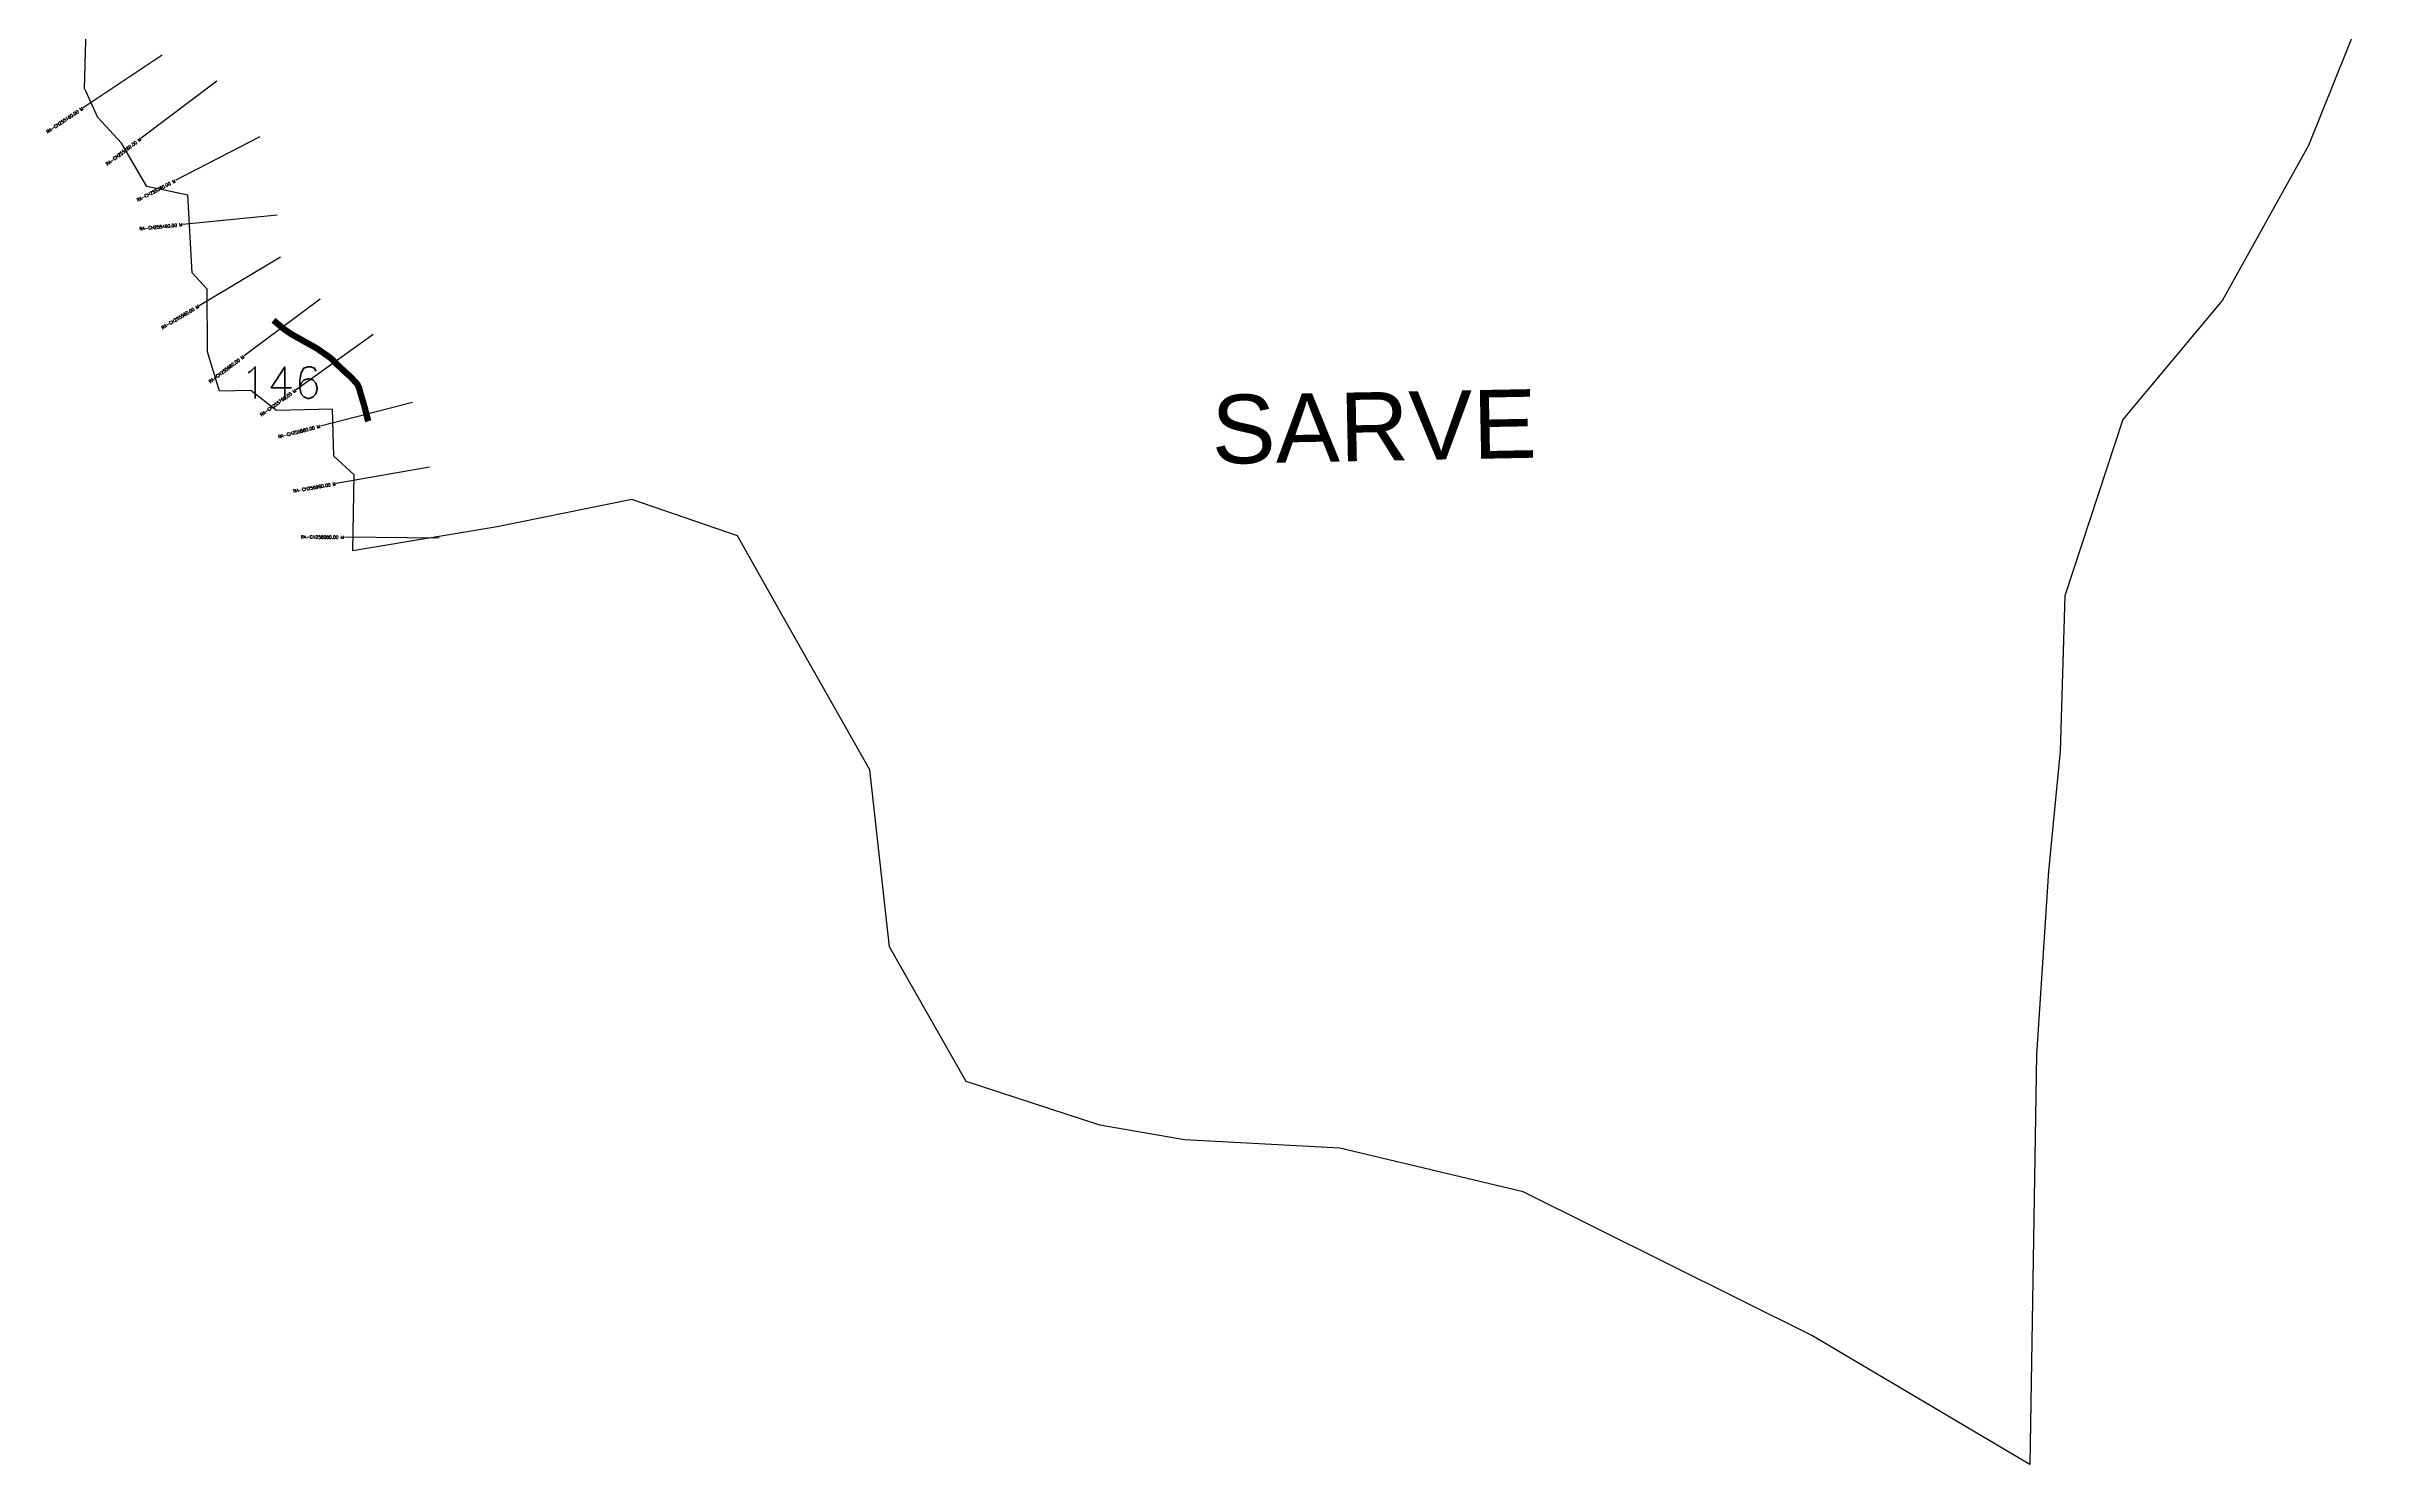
# Model space of a CAD drawing. Header units: metres. Extents: x 278530 to 282283, y 2036668 to 2040932.
# Drawn here: x 278598 to 282283, y 2036668 to 2038913 of the extents above; entities that cross this region are included whole.
import ezdxf
from ezdxf.enums import TextEntityAlignment as Align

# ---------------------------------------------------------------- set-up
doc = ezdxf.new("R2010")
doc.units = ezdxf.units.M
for name, color, linetype in [('ARTIFICIALLY PROTECTED', 4, 'Continuous'), ('CS', 134, 'Continuous'), ('CSMark', 6, 'Continuous'), ('VILLAGE NAME', 250, 'Continuous')]:
    doc.layers.add(name, color=color, linetype=linetype)
doc.styles.get("Standard").update_dxf_attribs({"font": 'simplex.shx'})

msp = doc.modelspace()

# ---------------------------------------------------------------- linework, layer by layer
at = {"color": 6, "flags": 128}
msp.add_lwpolyline([(282283, 2039012.3), (282180.3, 2038755.9), (282044.2, 2038510.9), (281886, 2038322), (281794.4, 2038043.1), (281786.8, 2037797), (281768.5, 2037607), (281749.4, 2037316.4), (281738.7, 2036667.7), (281393.5, 2036871.7), (280936.7, 2037099.1), (280646.4, 2037168.5), (280400.5, 2037181.7), (280266.4, 2037205.1), (280054.4, 2037273.9), (279933.1, 2037487.4), (279901.8, 2037767.3), (279777, 2037988.1), (279692.2, 2038138.1), (279524.8, 2038195.3), (279312, 2038152.3), (279083.1, 2038114.1), (279085.3, 2038234.3), (279053.2, 2038264.2), (279051.2, 2038338.3), (278962.2, 2038336.4), (278921.5, 2038367.9), (278872.1, 2038367), (278853, 2038429.4), (278852.7, 2038528.6), (278829, 2038554.1), (278821.9, 2038677.1), (278757.1, 2038691.1), (278716.9, 2038759.7), (278679.2, 2038800.1), (278660.4, 2038842.1), (278658.5, 2038846.3), (278662.6, 2038998.2)], dxfattribs=at)
at = {"layer": 'ARTIFICIALLY PROTECTED', "const_width": 10, "flags": 128}
msp.add_lwpolyline([(278957.6, 2038479.2), (278974.2, 2038465.3), (278986, 2038457.2), (279026.8, 2038434.4), (279047.8, 2038419.6), (279067, 2038401), (279080.5, 2038388.9), (279090.4, 2038377.9), (279093.1, 2038372), (279097.7, 2038355.9), (279101.9, 2038341.9), (279107.2, 2038320.8), (279107.7, 2038319.3)], dxfattribs=at)
at = {"layer": 'CS', "color": 6}
msp.add_line((278781.1, 2038899), (278656.4, 2038815.7), dxfattribs=at)
at = {"layer": 'CS'}
for p, q in [((278868.1, 2038857.7), (278748.3, 2038767.4)), ((278936.1, 2038769.6), (278802.9, 2038700.8)), ((278963.6, 2038645.4), (278814.3, 2038630.8)), ((278968.9, 2038579), (278840, 2038502.3)), ((279031.4, 2038512.7), (278911.3, 2038422.8)), ((279115.6, 2038456.7), (278993.7, 2038369.3)), ((279177.5, 2038348.8), (279032.2, 2038311.7)), ((279204.8, 2038246.9), (279057.1, 2038220.7)), ((279220.1, 2038134.4), (279070.1, 2038135.6))]:
    msp.add_line(p, q, dxfattribs=at)

# ---------------------------------------------------------------- texts
at = {"insert": (278904.8, 2038405.6), "char_height": 50, "attachment_point": 1}
msp.add_mtext_dynamic_manual_height_columns('146', width=84.374, gutter_width=1, heights=[74.2], dxfattribs=at)
at = {"layer": 'CSMark'}
for s, rotation, p in [('RA-CH255160.00 M', 33.7569, (278655.5, 2038815.1)), ('RA-CH255260.00 M', 36.994, (278747.5, 2038766.8)), ('RA-CH255360.00 M', 27.2987, (278802, 2038700.3)), ('RA-CH255460.00 M', 5.5927, (278813.3, 2038630.7)), ('RA-CH255560.00 M', 30.7701, (278839.2, 2038501.8)), ('RA-CH255660.00 M', 36.8047, (278910.5, 2038422.2)), ('RA-CH255760.00 M', 35.6232, (278992.9, 2038368.7)), ('RA-CH255860.00 M', 14.3207, (279031.2, 2038311.5)), ('RA-CH255960.00 M', 10.0685, (279056.2, 2038220.5)), ('RA-CH256060.00 M', 359.5611, (279069.1, 2038135.6))]:
    msp.add_text(s, height=5, rotation=rotation, dxfattribs=at).set_placement(p, align=Align.MIDDLE_RIGHT)
at = {"layer": 'VILLAGE NAME', "insert": (280441.9, 2038360.5), "char_height": 108.748, "attachment_point": 1, "rotation": 1.1028}
msp.add_mtext_dynamic_manual_height_columns('{\\fArial|b0|i0|c0|p34;SARVE}', width=726.929, gutter_width=543.7, heights=[0], dxfattribs=at)

doc.saveas('drawing.dxf')
